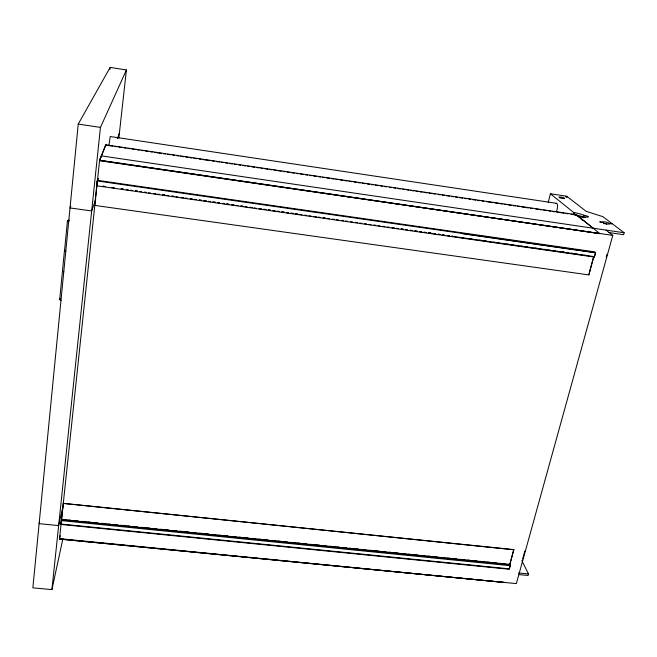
<?xml version="1.0" encoding="UTF-8"?>
<svg xmlns="http://www.w3.org/2000/svg" width="657" height="657" viewBox="0 0 657 657"><rect width="100%" height="100%" fill="white"/><g stroke="black" fill="none" stroke-linecap="round" stroke-linejoin="round"><path stroke-width="0.99" d="M105.695 146.109L105.761 145.238M108.963 145.115L110.204 136.516L556.422 203.3M61.052 300.413L59.803 299.773L59.738 299.083L64.509 250.145L64.575 250.769L65.848 251.36M64.591 250.153L67.466 220.678L69.527 220.038M118.843 138.069L126.415 69.979L110.146 67.4L78.232 124.066L32.85 587.851L51.919 589.6L62.9 538.724M51.919 589.6L100.447 127.409L126.415 69.979M60.896 524.45L61.298 520.615L510.226 565.693L509.257 569.249L60.896 524.45L61.372 522.192M97.458 180.338L594.807 251.902L595.644 252.625L594.437 257.059L96.719 185.791L97.228 180.954L98.115 178.581M59.541 538.633L504.847 582.488L59.475 539.06L516.353 583.605L612.784 235.395L606.025 230.098M509.791 564.774L513.799 549.622L63.253 503.393L61.503 519.712L509.791 564.774L510.226 565.693M594.437 257.059L593.821 256.517L588.812 274.897L94.764 205.395L97.22 181.209L98.164 178.688M99.511 160.702L105.752 144.803L576.173 214.675L599.923 233.637L99.511 160.702L105.711 145.148L112.807 146.199M59.532 538.789L99.601 160.234L101.326 155.881L624.15 232.759L623.608 234.697L608.637 232.496M109.933 69.437L110.146 67.4M574.284 214.806L574.727 212.72A8.344 1.585 12.7 0 1 582.71 214.773L584.163 215.332A3.342 0.632 12.7 0 1 588.426 216.736A3.342 0.632 12.7 0 1 585.461 216.867L585.362 216.876A8.344 1.585 12.7 0 1 579.991 216.941L578.973 216.769L593.181 228.209M59.475 539.06L60.198 535.644M61.602 519.285L60.961 524.023L509.249 568.839L510.078 565.776L509.586 564.347L61.536 519.547M63.253 503.393L513.881 549.778M63.302 505.102L58.637 525.6L39.133 523.654L39.642 521.699M548.184 202.545L550.41 193.766L566.728 196.221L567.287 196.665L565.48 196.394L566.457 197.157M585.346 217.533A3.334 0.641 12.7 0 0 583.671 217.196L583.909 215.299M509.717 564.609L513.799 549.622M593.714 256.419L588.812 274.897M522.676 558.943L524.853 551.083M606.206 257.109L607.002 254.251M521.83 560.593L528.474 573.947L528.047 575.475L519.104 574.588M95.75 199.506L91.676 210.963L70.028 207.932L70.808 206.126M117.365 138.717L119.41 132.977M96.784 185.373L96.949 184.913M96.719 185.791L96.883 185.331M59.738 299.083L60.272 298.467M575.754 215.307L576.123 214.995L571.056 214.248M62.62 519.383L64.665 519.588M68.747 519.999L70.784 520.204M75.884 520.722L77.928 520.927M82.01 521.338L84.047 521.543M88.128 521.954L91.192 522.258M95.273 522.668L97.318 522.873M101.4 523.284L104.463 523.596M108.545 524.007L110.581 524.212M114.663 524.623L117.726 524.927M120.789 525.239L123.845 525.543M127.934 525.953L129.971 526.158M134.053 526.569L137.116 526.881M141.198 527.292L143.234 527.497M147.316 527.908L150.379 528.212M153.442 528.524L156.506 528.828M160.587 529.238L162.624 529.443M166.706 529.854L168.75 530.059M173.85 530.577L175.895 530.782M179.977 531.193L182.014 531.398M186.095 531.809L189.159 532.113M193.24 532.523L195.285 532.728M199.367 533.139L202.422 533.451M206.503 533.862L208.548 534.067M212.63 534.478L214.667 534.683M218.756 535.094L221.811 535.398M225.893 535.808L227.938 536.013M232.02 536.424L235.083 536.728M239.164 537.139L241.201 537.344M245.283 537.755L248.346 538.067M251.409 538.37L254.473 538.683M258.554 539.093L261.609 539.397M264.672 539.709L267.736 540.013M271.817 540.424L273.854 540.629M277.936 541.039L280.999 541.352M284.062 541.655L287.125 541.968M291.207 542.378L293.244 542.583M297.325 542.994L300.389 543.298M304.47 543.709L306.515 543.914M310.597 544.324L312.633 544.53M316.715 544.94L319.778 545.253M323.86 545.663L325.905 545.868M329.986 546.279L333.042 546.583M337.123 546.994L339.168 547.199M343.25 547.61L346.313 547.922M349.376 548.225L352.431 548.538M356.513 548.948L358.558 549.153M362.639 549.564L365.703 549.868M369.784 550.279L371.821 550.484M375.903 550.894L378.966 551.207M382.029 551.51L385.092 551.823M389.174 552.233L392.229 552.537M395.292 552.849L398.356 553.153M402.437 553.564L405.5 553.876M408.564 554.179L410.6 554.385M414.682 554.795L417.745 555.108M421.827 555.518L423.864 555.723M427.945 556.134L431.008 556.438M435.09 556.849L437.135 557.054M441.217 557.464L444.28 557.777M447.335 558.08L450.398 558.393M454.48 558.803L456.525 559.008M460.606 559.419L463.661 559.723M467.743 560.134L469.788 560.339M473.869 560.75L476.933 561.062M479.996 561.365L483.051 561.678M487.133 562.088L490.196 562.392M493.259 562.704L496.322 563.008M500.404 563.419L502.441 563.624M61.512 519.818L509.643 564.864M518.496 572.961L528.474 573.947M102.878 186.243L104.906 186.539M112.019 187.557L114.047 187.845M121.159 188.863L123.188 189.15M126.234 189.594L128.263 189.881M130.3 190.169L132.328 190.464M135.375 190.9L137.403 191.187M139.432 191.483L141.469 191.77M148.572 192.788L150.609 193.084M155.684 193.807L153.656 193.519L155.709 193.758M157.713 194.102L159.75 194.39M162.796 194.825L164.825 195.121M166.853 195.408L168.89 195.704M171.937 196.139L173.965 196.427L171.937 196.082M175.994 196.722L178.031 197.01M185.134 198.028L187.171 198.315M192.246 199.046L190.218 198.759L192.214 198.989M194.275 199.334L196.312 199.629M199.358 200.065L201.387 200.352M203.415 200.648L206.462 201.083M208.491 201.37L210.527 201.666M212.556 201.954L215.603 202.389M217.631 202.685L219.668 202.972M222.715 203.407L224.743 203.703L222.641 203.35M226.772 203.99L228.808 204.286M231.855 204.721L233.884 205.009M235.912 205.304L237.949 205.592M240.996 206.027L243.024 206.323M245.053 206.61L247.089 206.898M250.136 207.341L252.165 207.628M254.193 207.916L256.23 208.212M259.277 208.647L261.305 208.934M263.334 209.23L265.371 209.517M268.417 209.953L270.446 210.248M272.474 210.536L274.511 210.831M277.55 211.267L279.586 211.554M281.615 211.85L283.643 212.137M286.69 212.572L288.727 212.868M290.755 213.155L293.802 213.591M295.831 213.886L297.867 214.174M299.896 214.469L301.924 214.757M309.036 215.775L311.065 216.063M314.112 216.506L316.148 216.794M318.177 217.081L320.205 217.377M323.252 217.812L325.289 218.099M327.317 218.395L329.346 218.682M332.393 219.118L334.429 219.413M336.458 219.701L338.486 219.996M341.533 220.432L343.57 220.719M345.598 221.015L347.627 221.302M350.674 221.738L352.702 222.033M359.814 223.052L361.843 223.339M368.955 224.357L370.983 224.645M378.095 225.663L380.124 225.959M387.236 226.977L389.264 227.265M392.311 227.7L394.348 227.995M396.376 228.283L398.405 228.579M401.452 229.014L403.488 229.301M405.517 229.597L407.545 229.884M410.592 230.32L412.629 230.615M414.657 230.903L416.686 231.198M419.733 231.634L421.761 231.921M423.798 232.217L425.826 232.504M428.873 232.939L430.902 233.235M432.938 233.522L434.967 233.81M438.014 234.253L440.042 234.541M442.079 234.828L444.107 235.124M447.154 235.559L449.183 235.847M451.219 236.142L594.413 256.649L595.456 252.838L462.52 233.728M97.228 180.954L595.644 252.625M429.128 232.841L431.164 233.136M438.268 234.155L440.305 234.442M447.417 235.461L449.445 235.756M516.501 245.357L518.529 245.652M525.641 246.671L527.678 246.958M534.79 247.976L536.818 248.272M543.93 249.29L545.959 249.578M553.071 250.596L555.108 250.892M562.22 251.91L564.248 252.198M571.36 253.216L573.389 253.512M580.501 254.53L582.537 254.817M102.968 186.202L104.997 186.498M112.101 187.508L114.129 187.803M121.225 188.822L123.253 189.109M135.424 190.85L137.453 191.146M162.805 194.776L164.833 195.063M199.317 200.007L201.346 200.295M204.384 200.73L206.413 201.017M208.441 201.313L210.47 201.6M213.517 202.036L215.545 202.331M217.574 202.619L219.594 202.906M226.698 203.925L228.726 204.22M231.765 204.655L233.793 204.943M240.897 205.961L242.926 206.249M250.021 207.267L252.05 207.555M259.154 208.573L261.182 208.869M264.221 209.304L266.249 209.591M268.278 209.887L270.306 210.174M273.345 210.61L275.373 210.897M277.402 211.193L279.43 211.48M282.477 211.915L284.506 212.211M286.534 212.498L288.563 212.786M291.601 213.221L293.63 213.517M295.658 213.804L297.687 214.1M304.791 215.11L306.819 215.406M313.915 216.424L315.943 216.711M323.039 217.73L325.067 218.017M355.494 222.378L357.523 222.666M364.619 223.684L366.647 223.971M373.751 224.99L375.779 225.285M382.875 226.295L384.903 226.591M392.007 227.609L394.036 227.897M401.131 228.915L403.16 229.203M410.255 230.221L412.284 230.508M415.331 230.944L417.359 231.239M419.388 231.527L421.416 231.822M424.455 232.258L426.483 232.545M428.512 232.833L430.54 233.128M433.587 233.564L435.616 233.851M442.711 234.869L444.74 235.157M451.835 236.175L453.864 236.471M460.968 237.481L462.996 237.777M470.092 238.795L472.12 239.082M479.224 240.101L481.252 240.388M484.291 240.823L486.32 241.119M488.348 241.406L490.377 241.694M493.415 242.137L495.444 242.425M497.472 242.712L499.501 243.008M502.548 243.443L504.576 243.731M506.604 244.018L508.633 244.314M511.672 244.749L513.7 245.036M515.729 245.332L517.757 245.619M520.804 246.055L522.832 246.35M524.861 246.638L526.889 246.925M529.928 247.361L531.956 247.656M539.052 248.675L541.081 248.962M548.184 249.98L550.213 250.268M553.251 250.703L555.28 250.999M557.308 251.286L559.337 251.574M562.384 252.009L564.412 252.304M566.441 252.592L568.469 252.888M571.508 253.323L573.536 253.61M575.565 253.898L577.593 254.193M580.632 254.629L582.66 254.916M584.689 255.212L586.717 255.499M99.601 160.234L612.784 235.395M99.552 160.357L599.923 233.637M550.41 193.766L573.766 212.572L574.76 212.745L574.275 214.601A8.336 1.593 12.7 0 1 582.217 216.629L583.416 217.163M114.835 146.503L116.864 146.798M118.892 147.102L121.931 147.554M123.959 147.858L125.988 148.154M128.016 148.457L130.045 148.761M132.073 149.057L135.112 149.509M137.141 149.812L139.169 150.116M141.198 150.412L143.226 150.716M145.254 151.02L148.293 151.471M150.322 151.767L152.35 152.071M154.379 152.375L161.474 153.426M163.503 153.73L165.523 154.025M167.551 154.329L170.598 154.781M172.627 155.085L174.655 155.38M176.676 155.684L178.704 155.988M180.732 156.284L183.779 156.736M185.8 157.039L187.828 157.343M189.857 157.639L191.885 157.943M193.914 158.247L196.952 158.698M198.981 158.994L201.009 159.298M203.038 159.602L210.133 160.653M212.162 160.957L214.19 161.252M216.219 161.556L219.257 162.008M221.286 162.312L223.314 162.608M225.343 162.911L227.371 163.215M229.4 163.511L232.438 163.963M234.467 164.266L236.495 164.57M238.524 164.866L240.552 165.17M242.581 165.474L245.619 165.917M247.648 166.221L249.676 166.525M251.705 166.821L254.744 167.272M256.772 167.576L258.801 167.88M260.829 168.176L262.849 168.479M264.878 168.783L267.925 169.235M269.953 169.531L271.982 169.835M274.002 170.138L276.03 170.434M278.059 170.738L281.106 171.19M283.126 171.493L285.154 171.789M287.183 172.093L289.211 172.397M291.24 172.692L294.279 173.144M296.307 173.448L298.335 173.752M300.364 174.048L303.403 174.499M305.431 174.803L307.46 175.107M309.488 175.403L311.517 175.706M313.545 176.01L316.584 176.462M318.612 176.758L320.641 177.061M322.669 177.365L324.698 177.661M326.726 177.965L329.765 178.417M331.793 178.72L333.822 179.016M335.85 179.32L337.879 179.624M339.907 179.919L342.946 180.371M344.974 180.675L347.003 180.979M349.031 181.275L352.07 181.726M354.098 182.03L356.127 182.334M358.155 182.63L360.176 182.933M362.204 183.237L365.251 183.689M367.279 183.985L369.308 184.288M371.328 184.592L373.357 184.888M375.385 185.192L378.432 185.644M380.452 185.939L382.481 186.243M384.509 186.547L386.538 186.843M389.576 187.294L391.605 187.598M393.633 187.902L395.662 188.198M397.69 188.502L400.729 188.953M402.757 189.257L404.786 189.553M406.814 189.857L408.843 190.16M410.871 190.456L413.91 190.908M415.938 191.212L417.967 191.516M419.995 191.811L422.024 192.115M424.052 192.419L427.091 192.871M429.12 193.166L431.148 193.47M433.177 193.774L435.205 194.07M438.244 194.521L440.272 194.825M442.301 195.129L444.329 195.425M446.358 195.729L449.396 196.18M451.425 196.484L453.453 196.78M455.482 197.084L457.502 197.387M459.53 197.683L462.577 198.135M464.606 198.439L466.634 198.743M468.655 199.038L470.683 199.342M472.712 199.646L475.758 200.098M477.779 200.393L479.807 200.697M481.836 201.001L483.864 201.297M486.903 201.748L492.988 202.652M495.017 202.956L498.055 203.407M500.084 203.711L502.112 204.007M504.141 204.311L506.169 204.614M508.198 204.91L511.236 205.362M513.265 205.666L515.293 205.97M517.322 206.265L519.35 206.569M521.379 206.865L528.474 207.924M530.503 208.22L532.531 208.524M535.57 208.975L541.655 209.879M543.684 210.183L546.723 210.634M548.751 210.93L550.78 211.234M552.808 211.538L554.828 211.833M556.857 212.137L563.961 213.188M565.981 213.492L568.009 213.796M78.232 124.066L100.447 127.409M565.48 196.394L568.272 197.429L586.258 211.39L602.88 216.654L612.135 223.659L609.014 223.199A3.392 0.649 12.9 0 0 604.769 221.869A3.392 0.649 12.9 0 0 602.789 222.28L599.693 221.82L603.257 222.633A3.4 0.649 12.9 0 0 607.511 223.971A3.4 0.649 12.9 0 0 609.482 223.561L612.611 224.021L624.15 232.759M68.829 221.836L67.466 220.678M63.844 271.826L62.587 271.21L62.522 270.561M576.912 215.627L578.48 216.884M580.845 218.773L582.414 220.029M105.752 144.803L105.72 145.534M555.945 203.481A4.919 1.7 -79.5 0 1 557.538 205.698A4.919 1.7 -79.5 0 1 556.323 211.57M575.746 215.028A5.979 2.185 -79.4 0 1 576.173 214.675M603.487 223.659A3.392 0.649 13 0 1 604.251 223.75M605.959 224.094A3.392 0.649 13 0 1 606.781 224.333M573.323 214.658A8.237 3.006 -79.3 0 1 573.766 212.572M146.544 192.501L144.515 192.205L146.577 192.452M183.106 197.741L181.077 197.445L183.089 197.683M559.904 197.798A2.957 0.534 12.3 0 0 564.65 198.504A2.957 0.534 12.3 0 0 560.93 197.092A2.957 0.534 12.3 0 0 559.904 197.798"/></g></svg>
